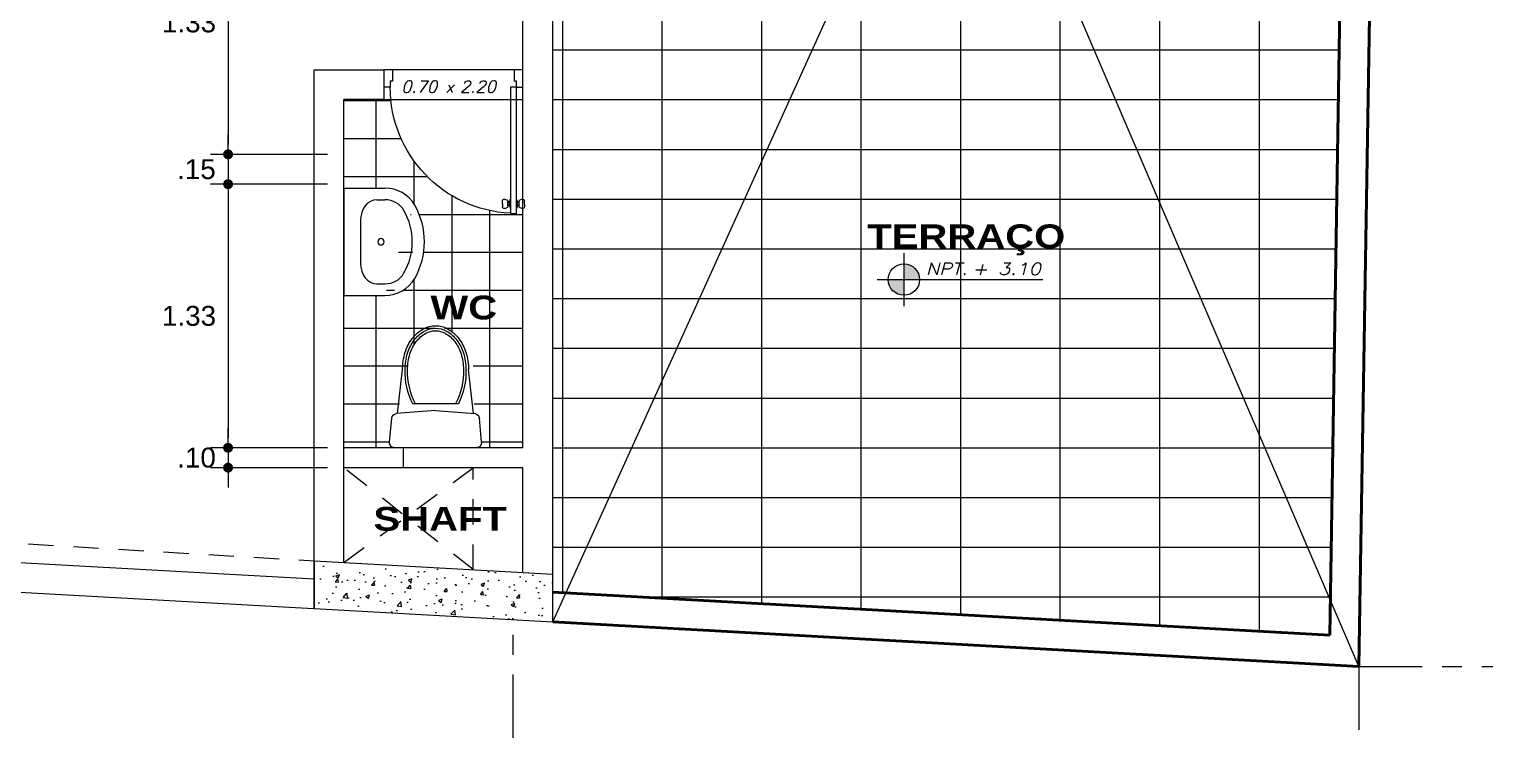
# Model space of a CAD drawing. Header units: millimetres. Extents: x 2178 to 2304, y 1220 to 1359.
# Drawn here: x 2220.64 to 2227.95, y 1283.62 to 1287.18 of the extents above; entities that cross this region are included whole.
import ezdxf
from ezdxf.enums import TextEntityAlignment as Align

# ---------------------------------------------------------------- set-up
doc = ezdxf.new("R2010")
doc.units = ezdxf.units.MM
doc.linetypes.add('CENTER', pattern=[50.800000000000004, 31.75, -6.35, 6.35, -6.35])
doc.linetypes.add('HIDDEN', pattern=[9.524999999999999, 6.35, -3.175])
doc.layers.get('0').update_dxf_attribs({"lineweight": 0})
for name, color, linetype, lineweight in [('carpinteria', 12, 'Continuous', 5), ('COTAS', 40, 'Continuous', 20), ('Ejes22', 50, 'CENTER', 9), ('Mobiliario', 52, 'Continuous', 5), ('PLUMA 1', 46, 'Continuous', 13), ('PLUMA 4', 5, 'Continuous', 40), ('PLUMA 7', 10, 'Continuous', 0), ('PLUMA4', 160, 'Continuous', 40), ('PROY', 13, 'HIDDEN', 13), ('TEXTO', 5, 'Continuous', 18), ('TEXTOS', 42, 'Continuous', 13)]:
    doc.layers.add(name, color=color, linetype=linetype, lineweight=lineweight)
doc.layers.add('pisos....', color=7, linetype='Continuous', lineweight=5, true_color=0x7c7f7e)
doc.styles.add('ARIAL', font='arial.ttf')
doc.styles.add('ARIAL-N', font='arialbd.ttf')
doc.styles.add('SIMPLEX', font='simplex.shx', dxfattribs={"width": 1.2, "oblique": 15})
doc.dimstyles.new('RPM 50', dxfattribs={"dimtxt": 0.1, "dimasz": 0.05, "dimexe": 0.08849999999999973, "dimexo": 0.1535, "dimgap": 0.07099999999999997, "dimtad": 2, "dimtih": 1, "dimtoh": 1, "dimzin": 4, "dimdsep": 46, "dimtxsty": 'ARIAL', "dimblk": 'DOT', "dimcen": 0.4, "dimdle": 0.25, "dimclrd": 8, "dimclre": 8, "dimclrt": 9, "dimadec": 0, "dimazin": 0, "dimtfac": 1, "dimtix": 1, "dimtmove": 0, "dimatfit": 3, "dimldrblk": 'DOT', "dimfxl": 0.5, "dimfxlon": 1, "dimlwd": 0, "dimlwe": 0, "dimarcsym": 0})

# ---------------------------------------------------------------- blocks, each defined once
blk = doc.blocks.new('puerta de 0.80')
for p, q in [((0, 0.7578726278069325), (0, 0.8078726278070008)), ((0, 0.05787262780700075), (0, 0.8078726278070008)), ((0, 0.7578726278069325), (0.06500000000005457, 0.7578726278069325)), ((0.06500000000005457, 0.7578726278069325), (0.06500000000005457, 0.770372627806978)), ((0.06500000000005457, 0.770372627806978), (0.1000000000000227, 0.770372627806978)), ((0.1000000000000227, 0.770372627806978), (0.1000000000000227, 0.8078726278070008)), ((0.743372223558481, 0.1131570363396577), (0.7462233707656196, 0.1025164101029077)), ((0.7699992280930701, 0.1257452267906274), (0.753031481821381, 0.1257452267906274)), ((0.7820575276252839, 0.09510460055400927), (0.7558826290285197, 0.09510460055400927)), ((0.7558826290285197, 0.09510460055400927), (0.7579409285608563, 0.09510460055400927)), ((0.7820575276252839, 0.08545825626470105), (0.7558826290285197, 0.08545825626470105)), ((0.762940928560738, 0.09010460055401381), (0.762940928560738, 0.08545825626470105)), ((0.7699992280930701, 0.1257452267906274), (0.7869669743646455, 0.1257452267906274)), ((0.7770575276252885, 0.09010460055401381), (0.7770575276252885, 0.08545825626470105)), ((0.7841158271576205, 0.09510460055400927), (0.7820575276252839, 0.09510460055400927)), ((0.7966262326275455, 0.1131570363396577), (0.7937750854204069, 0.1025164101029077)), ((0, 0.007872627806932542), (0, 0.05787262780700075)), ((0, 0.05787262780700075), (0.06500000000005457, 0.05787262780700075)), ((0.06500000000005457, 0.04537262780695528), (0.06500000000005457, 0.05787262780700075)), ((0.1000000000000227, 0.04537262780695528), (0.06500000000005457, 0.04537262780695528)), ((0.1000000000000227, 0.08037262780703713), (0.8250000000000455, 0.08037262780703713)), ((0.1000000000000227, 0.04537262780695528), (0.1000000000000227, 0.08037262780703713)), ((0.8250000000000455, 0.04537262780695528), (0.1000000000000227, 0.04537262780695528)), ((0.1000000000000227, 0.04537262780695528), (0.1000000000000227, 0.007872627806932542)), ((0.743372223558481, 0.01258821927433473), (0.7462233707656196, 0.02322884551108473)), ((0.7699992280930701, 2.882325134123676e-08), (0.753031481821381, 2.882325134123676e-08)), ((0.7820575276252839, 0.04028699934929136), (0.7558826290285197, 0.04028699934929136)), ((0.7820575276252839, 0.03064065505998315), (0.7558826290285197, 0.03064065505998315)), ((0.7558826290285197, 0.03064065505998315), (0.7579409285608563, 0.03064065505998315)), ((0.762940928560738, 0.0356406550599786), (0.762940928560738, 0.04028699934929136)), ((0.7699992280930701, 2.882325134123676e-08), (0.7869669743646455, 2.882325134123676e-08)), ((0.8250000000000455, 0.04537262780695528), (0.7720000000000482, 0.04537262780695528)), ((0.7770575276252885, 0.0356406550599786), (0.7770575276252885, 0.04028699934929136)), ((0.7841158271576205, 0.03064065505998315), (0.7820575276252839, 0.03064065505998315)), ((0.7966262326275455, 0.01258821927433473), (0.7937750854204069, 0.02322884551108473)), ((0.8250000000000455, 0.08037262780703713), (0.8250000000000455, 0.04537262780695528))]:
    blk.add_line(p, q)
at = {"linetype": 'Continuous', "lineweight": 0}
for p, q in [((0.7558826290285197, 0.08545825626470105), (0.7419099796773025, 0.08037262780692345)), ((0.7820575276252839, 0.08545825626470105), (0.796030176976501, 0.08037262780692345)), ((0.7558826290285197, 0.04028699934929136), (0.7419099796773025, 0.04537262780695528)), ((0.7820575276252839, 0.04028699934929136), (0.796030176976501, 0.04537262780695528))]:
    blk.add_line(p, q, dxfattribs=at)
for centre, radius, start, end in [((0.1000000000000227, 0.04537262780695528), 0.725, 2.767078666097358, 90), ((0.753031481821381, 0.1157452267906365), 0.01, 90, 195.0000000000087), ((0.7558826290285197, 0.1051046005540002), 0.01, 195.0000000001698, 270), ((0.7579409285607426, 0.09010460055401381), 0.005, 0, 90), ((0.7820575276252839, 0.09010460055401381), 0.005, 90, 180), ((0.7841158271575068, 0.1051046005540002), 0.01, 270, 344.9999999998302), ((0.7869669743646455, 0.1157452267906365), 0.01, 344.9999999999912, 90), ((0.753031481821381, 0.01000002882324225), 0.01, 164.9999999999913, 270), ((0.7558826290285197, 0.02064065505999224), 0.01, 90, 164.9999999998302), ((0.7579409285607426, 0.0356406550599786), 0.005, 270, 0), ((0.7820575276252839, 0.0356406550599786), 0.005, 180, 270), ((0.7841158271575068, 0.02064065505999224), 0.01, 15.00000000016984, 90), ((0.7869669743646455, 0.01000002882324225), 0.01, 270, 15.00000000000872)]:
    blk.add_arc(centre, radius, start, end)
blk = doc.blocks.new('A$C17BD6781')
at = {"layer": 'Mobiliario', "linetype": 'Continuous'}
for p, q in [((0.0470258381902795, 0.2024778968581415), (0.07702583819028064, 0.4624778968581325)), ((0.4970258381902681, 0.2024778968581415), (0.467025838190267, 0.4624778968581325)), ((0.1371245447934086, 0.2600000207519599), (0.406927131587139, 0.2600000207519599)), ((2.658856601556181e-08, 0.03271609313324575), (0.01291432294007677, 0.1747733529997788)), ((0.2720258381902738, 0.2200000207519395), (0.04046188830088226, 0.2019667219995256)), ((0.2720258381902738, 0.2200000207519395), (0.5035897880796654, 0.2019667219995256)), ((0.5440516497919816, 0.03271609313324575), (0.5311373534404709, 0.1747733529997788)), ((0.0298768227825974, 2.075196903206233e-08), (0.5141748535979502, 2.075196903206233e-08))]:
    blk.add_line(p, q, dxfattribs=at)
for points in [[(0.467025838190267, 0.4624778968581325, 0.07568148098942781), (0.4514763274974598, 0.564619449634364, 0.08594715031423093), (0.409911660521658, 0.6457161817953931, 0.1060218382171382), (0.3436150782673906, 0.7032144903049868, 0.1264657149685374), (0.2720258381902738, 0.7216159645624032, 0.1264657149685252), (0.2004365981131571, 0.7032144903049868, 0.1060218382171112), (0.1341400158588897, 0.6457161817953931, 0.08594715031425326), (0.09257534888308783, 0.564619449634364, 0.07568148098944026), (0.07702583819028064, 0.4624778968581325, 0.07568148098943636)], [(0.4520258381902806, 0.4624778968581325, 0.0756814809893859), (0.4371558434836231, 0.5601558482174767, 0.08594715031428633), (0.3979260275471859, 0.6366970575473658, 0.1060218382171535), (0.3363817185640983, 0.6900737708649274, 0.1264657149685132), (0.2720258381902738, 0.7066159645624168, 0.1264657149686313), (0.2076699578163925, 0.6900737708648705, 0.1060218382170392), (0.1461256488333618, 0.6366970575473658, 0.08594715031415015), (0.1068958328969813, 0.5601558482175903, 0.07568148098951734), (0.092025838190267, 0.4624778968581325, 0.07568148098951734)], [(0.4370258381902659, 0.4624778968581325, 0.07568148098938046), (0.422835359469758, 0.5556922468005894, 0.08594715031429338), (0.3859403945727138, 0.6276779332993385, 0.1060218382171472), (0.3291483588608344, 0.6769330514248111, 0.1264657149685263), (0.2720258381902738, 0.6916159645624305, 0.1264657149686292), (0.2149033175196564, 0.6769330514248111, 0.1060218382170225), (0.1581112818078338, 0.6276779332993385, 0.08594715031417827), (0.1212163169108464, 0.5556922468007031, 0.07568148098950629), (0.1070258381902818, 0.4624778968581325, 0.07568148098950629)]]:
    blk.add_lwpolyline(points, format="xyb", dxfattribs=at)
for centre, radius, start, end in [((0.5137349313203856, 0.4501454030077241), 0.4218893808016409, 178.3249151335759, 206.7885795011672), ((0.5137349313203856, 0.4501454030077241), 0.4068893808016409, 178.3249151335759, 207.8601275501853), ((0.03031674506016202, 0.4501454030077241), 0.4068893808016409, 332.1398724498131, 1.675084866424104), ((0.03031674506016202, 0.4501454030077241), 0.4218893808016409, 333.2114204988328, 1.675084866424104), ((0.04279111913410816, 0.1720572806184748), 0.03, 94.45298473469602, 174.8055710922652), ((0.5012605572464395, 0.1720572806184748), 0.03, 5.194428907734862, 85.54701526530398), ((0.0298768227825974, 0.03000002075194175), 0.03, 174.8055710922652, 270), ((0.5141748535979502, 0.03000002075194175), 0.03, 270, 5.194428907734862)]:
    blk.add_arc(centre, radius, start, end, dxfattribs=at)
blk = doc.blocks.new('LAVATORIO')
at = {"layer": 'PLUMA 1', "linetype": 'Continuous', "lineweight": 20}
for p, q in [((-0.2999934783219942, 0.2071363636785648), (-0.2999934783219942, -0.02195454545901754)), ((-0.2999934783219942, 0.2071363636785648), (0.2999934783219942, 0.2071363636785648)), ((0.2999934783219942, 0.2071363636785648), (0.2999934783219942, -0.02195454545901754)), ((-0.1188260869807323, 0.1148181818415779), (0.1188260869807323, 0.1148181818415779)), ((-0.234782608743501, 0.02386363636850319), (-0.234782608743501, -0.02195454545901754)), ((0.234782608743501, 0.02386363636850319), (0.234782608743501, -0.02195454545901754))]:
    blk.add_line(p, q, dxfattribs=at)
blk.add_circle((0, 0), 0.01750000000356522, dxfattribs=at)
at = {"layer": 'PLUMA 1', "linetype": 'Continuous', "lineweight": 20, "extrusion": (0, 0, -1)}
for centre, major_axis, ratio, start_param, end_param in [((-0.1188260869807323, 0.02386363636850319), (0.1159565217627687, 2.11200665065676e-14), 0.7846746081733931, 3.141592653590338, 4.712388980384833), ((0.1188260869807323, 0.02386363636850319), (-0.1159565217627687, 9.952126509930016e-14), 0.7846746081733929, 1.570796326794223, 3.1415926535887), ((-0.1188521754517069, -0.02195454545901754), (2.795176774598603e-13, 0.1893818215381344), 0.9565217391304283, 3.638567482427635, 4.712388980383277), ((-0.1188521754517069, -0.02195454545901754), (-1.25662522260505e-12, 0.1212000033427651), 0.9565217391302343, 3.638567482442401, 4.712388980394607), ((0.1188521754517069, -0.02195454545901754), (1.256475748923904e-12, 0.1212000033427651), 0.9565217391302343, 1.57079632678498, 2.644617824737187), ((0.1188521754517069, -0.02195454545901754), (-2.791350386132135e-13, 0.1893818215381344), 0.9565217391304283, 1.570796326796306, 2.64461782475195), ((0, 0.2071363636785648), (-2.207522384136759e-16, 0.3818181859691521), 0.9565217391303741, 2.64461781258921, 3.638567494590378), ((0, 0.2071363636785648), (1.873049312265182e-16, 0.4500000041648561), 0.9565217391303545, 2.644617814432515, 3.638567492747071)]:
    blk.add_ellipse(centre, major_axis=major_axis, ratio=ratio, start_param=start_param, end_param=end_param, dxfattribs=at)
blk = doc.blocks.new('_DOT')
at = {"color": 0, "linetype": 'ByBlock'}
blk.add_line((-0.5, 0), (-1, 0), dxfattribs=at)
at = {"color": 0, "linetype": 'ByBlock', "const_width": 0.5}
blk.add_lwpolyline([(-0.25, 0, 1), (0.25, 0, 1)], format="xyb", close=True, dxfattribs=at)
blk = doc.blocks.new('*D1225')
at = {"color": 8, "lineweight": 0, "transparency": 16777216}
for p, q in [((2218.594248934216, 1283.399555906276), (2218.594248934216, 1282.811055906276)), ((2222.069248934215, 1283.399555906276), (2222.069248934215, 1282.811055906276)), ((2218.644248934216, 1282.899555906276), (2222.019248934215, 1282.899555906276))]:
    blk.add_line(p, q, dxfattribs=at)
at = {"layer": 'Defpoints', "color": 0, "transparency": 16777216}
for p in [(2218.594248934216, 1284.606188959187), (2222.069248934215, 1284.586779001045), (2222.069248934215, 1282.899555906276)]:
    blk.add_point(p, dxfattribs=at)
at = {"color": 8, "lineweight": 0, "transparency": 16777216, "xscale": 0.05, "yscale": 0.05, "zscale": 0.05, "rotation": 180}
blk.add_blockref('_DOT', (2218.594248934216, 1282.899555906276), dxfattribs=at)
at = {"color": 8, "lineweight": 0, "transparency": 16777216, "xscale": 0.05, "yscale": 0.05, "zscale": 0.05}
blk.add_blockref('_DOT', (2222.069248934215, 1282.899555906276), dxfattribs=at)
at = {"color": 9, "transparency": 16777216, "insert": (2220.331748934216, 1282.777464501092), "char_height": 0.1, "attachment_point": 5, "style": 'ARIAL'}
blk.add_mtext('3.48', dxfattribs=at)
blk = doc.blocks.new('*D1226')
at = {"color": 8, "lineweight": 0, "transparency": 16777216}
for p, q in [((2222.069248934215, 1283.399555906276), (2222.069248934215, 1282.811055906276)), ((2222.219248934216, 1283.399555906276), (2222.219248934216, 1282.811055906276)), ((2222.019248934215, 1282.899555906276), (2221.969248934216, 1282.899555906276)), ((2222.069248934215, 1282.899555906276), (2222.219248934216, 1282.899555906276)), ((2222.269248934216, 1282.899555906276), (2222.319248934216, 1282.899555906276))]:
    blk.add_line(p, q, dxfattribs=at)
at = {"layer": 'Defpoints', "color": 0, "transparency": 16777216}
for p in [(2222.069248934215, 1284.586779001045), (2222.219248934216, 1284.59720923495), (2222.219248934216, 1282.899555906276)]:
    blk.add_point(p, dxfattribs=at)
at = {"color": 8, "lineweight": 0, "transparency": 16777216, "xscale": 0.05, "yscale": 0.05, "zscale": 0.05}
blk.add_blockref('_DOT', (2222.069248934215, 1282.899555906276), dxfattribs=at)
at = {"color": 8, "lineweight": 0, "transparency": 16777216, "xscale": 0.05, "yscale": 0.05, "zscale": 0.05, "rotation": 180}
blk.add_blockref('_DOT', (2222.219248934216, 1282.899555906276), dxfattribs=at)
at = {"color": 9, "transparency": 16777216, "insert": (2222.144248934216, 1282.777498607504), "char_height": 0.1, "attachment_point": 5, "style": 'ARIAL'}
blk.add_mtext('.15', dxfattribs=at)
blk = doc.blocks.new('*D1227')
at = {"color": 8, "lineweight": 0, "transparency": 16777216}
for p, q in [((2222.219248934216, 1283.400523837634), (2222.219248934216, 1282.812023837634)), ((2222.869248934216, 1283.400523837634), (2222.869248934216, 1282.812023837634)), ((2222.269248934216, 1282.900523837634), (2222.819248934215, 1282.900523837634))]:
    blk.add_line(p, q, dxfattribs=at)
at = {"layer": 'Defpoints', "color": 0, "transparency": 16777216}
for p in [(2222.869248934216, 1284.971513211598), (2222.219248934216, 1284.59720923495), (2222.869248934216, 1282.900523837634)]:
    blk.add_point(p, dxfattribs=at)
at = {"color": 8, "lineweight": 0, "transparency": 16777216, "xscale": 0.05, "yscale": 0.05, "zscale": 0.05, "rotation": 180}
blk.add_blockref('_DOT', (2222.219248934216, 1282.900523837634), dxfattribs=at)
at = {"color": 8, "lineweight": 0, "transparency": 16777216, "xscale": 0.05, "yscale": 0.05, "zscale": 0.05}
blk.add_blockref('_DOT', (2222.869248934216, 1282.900523837634), dxfattribs=at)
at = {"color": 9, "transparency": 16777216, "insert": (2222.544248934216, 1282.778466538862), "char_height": 0.1, "attachment_point": 5, "style": 'ARIAL'}
blk.add_mtext('.65', dxfattribs=at)
blk = doc.blocks.new('*D1228')
at = {"color": 8, "lineweight": 0, "transparency": 16777216}
for p, q in [((2222.869248934216, 1283.411513211598), (2222.869248934216, 1282.823013211598)), ((2223.269248934216, 1283.411513211598), (2223.269248934216, 1282.823013211598)), ((2222.919248934216, 1282.911513211598), (2223.219248934216, 1282.911513211598))]:
    blk.add_line(p, q, dxfattribs=at)
at = {"layer": 'Defpoints', "color": 0, "transparency": 16777216}
for p in [(2222.869248934216, 1284.971513211598), (2223.269248934216, 1284.971513211598), (2223.269248934216, 1282.911513211598)]:
    blk.add_point(p, dxfattribs=at)
at = {"color": 8, "lineweight": 0, "transparency": 16777216, "xscale": 0.05, "yscale": 0.05, "zscale": 0.05, "rotation": 180}
blk.add_blockref('_DOT', (2222.869248934216, 1282.911513211598), dxfattribs=at)
at = {"color": 8, "lineweight": 0, "transparency": 16777216, "xscale": 0.05, "yscale": 0.05, "zscale": 0.05}
blk.add_blockref('_DOT', (2223.269248934216, 1282.911513211598), dxfattribs=at)
at = {"color": 9, "transparency": 16777216, "insert": (2223.069248934216, 1282.789455912826), "char_height": 0.1, "attachment_point": 5, "style": 'ARIAL'}
blk.add_mtext('.40', dxfattribs=at)
blk = doc.blocks.new('*D1127')
at = {"color": 8, "lineweight": 0, "transparency": 16777216}
for p, q in [((2227.173517887102, 1283.411402694974), (2227.173517887102, 1282.822902694974)), ((2223.270732228179, 1283.357966536099), (2223.270732228179, 1282.822902694974)), ((2223.320732228179, 1282.911402694974), (2227.123517887102, 1282.911402694974))]:
    blk.add_line(p, q, dxfattribs=at)
at = {"layer": 'Defpoints', "color": 0, "transparency": 16777216}
for p in [(2227.173517887102, 1284.22959863597), (2223.270732228179, 1283.511466536099), (2227.173517887102, 1282.911402694974)]:
    blk.add_point(p, dxfattribs=at)
at = {"color": 8, "lineweight": 0, "transparency": 16777216, "xscale": 0.05, "yscale": 0.05, "zscale": 0.05, "rotation": 180}
blk.add_blockref('_DOT', (2223.270732228179, 1282.911402694974), dxfattribs=at)
at = {"color": 8, "lineweight": 0, "transparency": 16777216, "xscale": 0.05, "yscale": 0.05, "zscale": 0.05}
blk.add_blockref('_DOT', (2227.173517887102, 1282.911402694974), dxfattribs=at)
at = {"color": 9, "transparency": 16777216, "insert": (2225.22212505764, 1282.78931128979), "char_height": 0.1, "attachment_point": 5, "style": 'ARIAL'}
blk.add_mtext('3.90', dxfattribs=at)
blk = doc.blocks.new('*D1128')
at = {"color": 8, "lineweight": 0, "transparency": 16777216}
for p, q in [((2227.173517887102, 1283.411402694974), (2227.173517887102, 1282.822902694974)), ((2227.324813646498, 1283.411402694974), (2227.324813646498, 1282.822902694974)), ((2227.123517887102, 1282.911402694974), (2227.073517887102, 1282.911402694974)), ((2227.173517887102, 1282.911402694974), (2227.324813646498, 1282.911402694974)), ((2227.374813646498, 1282.911402694974), (2227.424813646498, 1282.911402694974))]:
    blk.add_line(p, q, dxfattribs=at)
at = {"layer": 'Defpoints', "color": 0, "transparency": 16777216}
for p in [(2227.324813646498, 1284.313032559104), (2227.173517887102, 1284.221283676975), (2227.324813646498, 1282.911402694974)]:
    blk.add_point(p, dxfattribs=at)
at = {"color": 8, "lineweight": 0, "transparency": 16777216, "xscale": 0.05, "yscale": 0.05, "zscale": 0.05}
blk.add_blockref('_DOT', (2227.173517887102, 1282.911402694974), dxfattribs=at)
at = {"color": 8, "lineweight": 0, "transparency": 16777216, "xscale": 0.05, "yscale": 0.05, "zscale": 0.05, "rotation": 180}
blk.add_blockref('_DOT', (2227.324813646498, 1282.911402694974), dxfattribs=at)
at = {"color": 9, "transparency": 16777216, "insert": (2227.2491657668, 1282.789345396202), "char_height": 0.1, "attachment_point": 5, "style": 'ARIAL'}
blk.add_mtext('.15', dxfattribs=at)
blk = doc.blocks.new('*D1135')
at = {"color": 8, "lineweight": 0, "transparency": 16777216}
for p, q in [((2228.424248934222, 1284.221394193599), (2229.012748934222, 1284.221394193599)), ((2228.924248934222, 1284.021235433821), (2228.924248934222, 1284.171394193599)), ((2228.924248934222, 1283.971235433821), (2229.012748934222, 1283.971235433821))]:
    blk.add_line(p, q, dxfattribs=at)
at = {"layer": 'Defpoints', "color": 0, "transparency": 16777216}
for p in [(2227.323330352537, 1284.221394193599), (2228.924248934222, 1284.221394193599), (2228.924248934218, 1283.971235433821)]:
    blk.add_point(p, dxfattribs=at)
at = {"color": 8, "lineweight": 0, "transparency": 16777216, "xscale": 0.05, "yscale": 0.05, "zscale": 0.05}
for p, rotation in [((2228.924248934222, 1284.221394193599), 90), ((2228.924248934222, 1283.971235433821), 270)]:
    blk.add_blockref('_DOT', p, dxfattribs=dict(at, rotation=rotation))
at = {"color": 9, "transparency": 16777216, "insert": (2229.083209370785, 1284.096314813709), "char_height": 0.1, "attachment_point": 5, "style": 'ARIAL'}
blk.add_mtext('.25', dxfattribs=at)
blk = doc.blocks.new('*D1136')
at = {"color": 8, "lineweight": 0, "transparency": 16777216}
for p, q in [((2228.424248934222, 1287.771513211599), (2229.012748934222, 1287.771513211599)), ((2228.924248934222, 1284.271394193599), (2228.924248934222, 1287.721513211599)), ((2228.424248934222, 1284.221394193599), (2229.012748934222, 1284.221394193599))]:
    blk.add_line(p, q, dxfattribs=at)
at = {"layer": 'Defpoints', "color": 0, "transparency": 16777216}
for p in [(2227.13533048154, 1287.771513211599), (2228.924248934222, 1287.771513211599), (2227.323330352537, 1284.221394193599)]:
    blk.add_point(p, dxfattribs=at)
at = {"color": 8, "lineweight": 0, "transparency": 16777216, "xscale": 0.05, "yscale": 0.05, "zscale": 0.05}
for p, rotation in [((2228.924248934222, 1287.771513211599), 90), ((2228.924248934222, 1284.221394193599), 270)]:
    blk.add_blockref('_DOT', p, dxfattribs=dict(at, rotation=rotation))
at = {"color": 9, "transparency": 16777216, "insert": (2229.125467215259, 1285.996453702598), "char_height": 0.1, "attachment_point": 5, "style": 'ARIAL'}
blk.add_mtext('3.55', dxfattribs=at)
blk = doc.blocks.new('*D1143')
at = {"color": 8, "lineweight": 0, "transparency": 16777216}
for p, q in [((2222.065748934217, 1287.871513211599), (2221.548956397242, 1287.871513211599)), ((2221.637456397242, 1287.821513211599), (2221.637456397242, 1286.596513211599)), ((2222.137456397242, 1286.546513211599), (2221.548956397242, 1286.546513211599))]:
    blk.add_line(p, q, dxfattribs=at)
at = {"layer": 'Defpoints', "color": 0, "transparency": 16777216}
for p in [(2222.219248934217, 1287.871513211599), (2221.637456397242, 1286.546513211599), (2222.519248934217, 1286.546513211599)]:
    blk.add_point(p, dxfattribs=at)
at = {"color": 8, "lineweight": 0, "transparency": 16777216, "xscale": 0.05, "yscale": 0.05, "zscale": 0.05}
for p, rotation in [((2221.637456397242, 1287.871513211599), 90), ((2221.637456397242, 1286.546513211599), 270)]:
    blk.add_blockref('_DOT', p, dxfattribs=dict(at, rotation=rotation))
at = {"color": 9, "transparency": 16777216, "insert": (2221.441285865182, 1287.209013211598), "char_height": 0.1, "attachment_point": 5, "style": 'ARIAL'}
blk.add_mtext('1.33', dxfattribs=at)
blk = doc.blocks.new('*D1144')
at = {"color": 8, "lineweight": 0, "transparency": 16777216}
for p, q in [((2221.637456397242, 1286.596513211599), (2221.637456397242, 1286.646513211599)), ((2222.137456397242, 1286.546513211599), (2221.548956397242, 1286.546513211599)), ((2221.637456397242, 1286.546513211599), (2221.637456397242, 1286.396513211598)), ((2222.137456397242, 1286.396513211598), (2221.548956397242, 1286.396513211598)), ((2221.637456397242, 1286.346513211598), (2221.637456397242, 1286.296513211598))]:
    blk.add_line(p, q, dxfattribs=at)
at = {"layer": 'Defpoints', "color": 0, "transparency": 16777216}
for p in [(2222.519248934217, 1286.546513211599), (2221.637456397242, 1286.396513211598), (2222.519248934217, 1286.396513211598)]:
    blk.add_point(p, dxfattribs=at)
at = {"color": 8, "lineweight": 0, "transparency": 16777216, "xscale": 0.05, "yscale": 0.05, "zscale": 0.05}
for p, rotation in [((2221.637456397242, 1286.546513211599), 270), ((2221.637456397242, 1286.396513211598), 90)]:
    blk.add_blockref('_DOT', p, dxfattribs=dict(at, rotation=rotation))
at = {"color": 9, "transparency": 16777216, "insert": (2221.47849596068, 1286.471513211598), "char_height": 0.1, "attachment_point": 5, "style": 'ARIAL'}
blk.add_mtext('.15', dxfattribs=at)
blk = doc.blocks.new('*D1291')
at = {"color": 8, "lineweight": 0, "transparency": 16777216}
for p, q in [((2222.137456397241, 1286.396513211598), (2221.548956397241, 1286.396513211598)), ((2221.637456397241, 1286.346513211598), (2221.637456397241, 1285.121513211598)), ((2222.137456397241, 1285.071513211598), (2221.548956397241, 1285.071513211598))]:
    blk.add_line(p, q, dxfattribs=at)
at = {"layer": 'Defpoints', "color": 0, "transparency": 16777216}
for p in [(2222.519248934217, 1286.396513211598), (2221.637456397241, 1285.071513211598), (2222.519248934217, 1285.071513211598)]:
    blk.add_point(p, dxfattribs=at)
at = {"color": 8, "lineweight": 0, "transparency": 16777216, "xscale": 0.05, "yscale": 0.05, "zscale": 0.05}
for p, rotation in [((2221.637456397241, 1286.396513211598), 90), ((2221.637456397241, 1285.071513211598), 270)]:
    blk.add_blockref('_DOT', p, dxfattribs=dict(at, rotation=rotation))
at = {"color": 9, "transparency": 16777216, "insert": (2221.441285865181, 1285.734013211598), "char_height": 0.1, "attachment_point": 5, "style": 'ARIAL'}
blk.add_mtext('1.33', dxfattribs=at)
blk = doc.blocks.new('*D1292')
at = {"color": 8, "lineweight": 0, "transparency": 16777216}
for p, q in [((2221.637456397241, 1285.121513211598), (2221.637456397241, 1285.171513211598)), ((2222.137456397241, 1285.071513211598), (2221.548956397241, 1285.071513211598)), ((2221.637456397241, 1285.071513211598), (2221.637456397241, 1284.971513211598)), ((2222.137456397241, 1284.971513211598), (2221.548956397241, 1284.971513211598)), ((2221.637456397241, 1284.921513211598), (2221.637456397241, 1284.871513211599))]:
    blk.add_line(p, q, dxfattribs=at)
at = {"layer": 'Defpoints', "color": 0, "transparency": 16777216}
for p in [(2222.519248934217, 1285.071513211598), (2221.637456397241, 1284.971513211598), (2222.519248934217, 1284.971513211598)]:
    blk.add_point(p, dxfattribs=at)
at = {"color": 8, "lineweight": 0, "transparency": 16777216, "xscale": 0.05, "yscale": 0.05, "zscale": 0.05}
for p, rotation in [((2221.637456397241, 1285.071513211598), 270), ((2221.637456397241, 1284.971513211598), 90)]:
    blk.add_blockref('_DOT', p, dxfattribs=dict(at, rotation=rotation))
at = {"color": 9, "transparency": 16777216, "insert": (2221.479041663271, 1285.021513211597), "char_height": 0.1, "attachment_point": 5, "style": 'ARIAL'}
blk.add_mtext('.10', dxfattribs=at)
blk = doc.blocks.new('N')
at = {"linetype": 'Continuous'}
h = blk.add_hatch(color=256, dxfattribs=at)
h.paths.add_polyline_path([(0, 0.1000000000000085), (0, 0), (0.1000000000000014, 0, 0.4142135623730981)])
h.paths.add_polyline_path([(-0.1000000000000014, 0, 0.4142135623730981), (0, -0.1000000000000085), (0, 0)])
for points in [[(0, 0.1700000000000017), (0, -0.1700000000000017)], [(-0.1700000000000017, 0), (0.8870854846603891, 0)]]:
    blk.add_lwpolyline(points)
blk.add_circle((0, 0), 0.1)
at = {"color": 64, "style": 'SIMPLEX', "oblique": 15, "width": 1.2}
blk.add_text('NPT.', height=0.075, dxfattribs=at).set_placement((0.1397908554024241, 0.03140925992012455))
at = {"color": 64, "style": 'SIMPLEX', "oblique": 15, "width": 1.062312430358449}
blk.add_attdef('NIV', text='', height=0.075, dxfattribs=at).set_placement((0.434891932751043, 0.03140925992012455), (0.8749927967566862, 0.03140925992012455), align=Align.FIT)
blk = doc.blocks.new('P')
at = {"style": 'SIMPLEX', "oblique": 15}
blk.add_text('x', height=0.06, dxfattribs=at).set_placement((-0.01697368369676155, 0.0255492955629677))
blk.add_attdef('L', text='', height=0.06, dxfattribs=at).set_placement((-0.057659880294743, 0.02554929556297481), align=Align.RIGHT)
blk.add_attdef('H', (0.05806964743619147, 0.02554929556297481), '', height=0.06, dxfattribs=at)

msp = doc.modelspace()

# ---------------------------------------------------------------- hatches: boundary and pattern name
h = msp.add_hatch()
h.set_pattern_fill('AR-CONC', color=256, scale=0.001)
h.set_pattern_definition([(49.99999999999999, (1020.136031399712, -473.2546719146419), (0.182184668996004, -0.01593908553890309), [0.01905, -0.20955]), (355, (1020.136031399712, -473.2546719146419), (-0.03524342142496934, 0.1910568452390352), [0.01524, -0.16764058417]), (100.4514447, (1020.151213406712, -473.256000168142), (0.1469412470903533, 0.1751177519121951), [0.01619000879999999, -0.1780902445999999]), (46.18420000000001, (1020.136031399712, -473.2038719146419), (0.2710790408921299, -0.04204232793272715), [0.028575, -0.314325]), (96.63555760999992, (1020.158621299712, -473.207375414642), (0.237404134051503, 0.2474261245977215), [0.02428502314, -0.26713560816]), (351.1841511700001, (1020.136031399712, -473.2038719146419), (0.237404134064977, 0.2474261245855326), [0.02285996707, -0.25145973192]), (21, (1020.161431399712, -473.2165719146419), (0.1516143912691325, -0.1022651981870876), [0.01905, -0.20955]), (326.0000000000001, (1020.161431399712, -473.2165719146419), (0.06180202834764707, 0.1841879661223193), [0.01524, -0.16764]), (71.45144499999999, (1020.174065932312, -473.2250940145418), (0.2134164192787162, 0.08192276888590524), [0.0161900088, -0.1780899376]), (37.50000000000001, (1020.136031399712, -473.2546719146419), (0.003088603250591816, 0.0845550388731531), [0, -0.165608, 0, -0.17018, 0, -0.168275]), (7.499999999999999, (1020.136031399712, -473.2546719146419), (0.06681966251030574, 0.1001805748181195), [0, -0.09702799999999999, 0, -0.161798, 0, -0.06413500000000001]), (327.5, (1020.079389399712, -473.2546719146419), (0.1355905951668714, -0.005728743992673458), [0, -0.0635, 0, -0.19812, 0, -0.26289]), (317.5, (1020.053989399712, -473.2546719146419), (0.148129181386018, 0.02542649103333302), [0, -0.08255, 0, -0.131572, 0, -0.18669])])
h.paths.add_polyline_path([(2223.269248934216, 1284.19623543382), (2223.269248934216, 1284.436605518851), (2222.069248934215, 1284.503272185518), (2222.069248934215, 1284.262902100487)])
at = {"layer": 'pisos....'}
h = msp.add_hatch(dxfattribs=at)
h.set_pattern_fill('NET', color=256, scale=0.06)
h.set_pattern_definition([(0, (1020.136031399712, -446.543280046797), (0, 0.1905), []), (90, (1020.136031399712, -446.543280046797), (-0.1905, 1.166437552015814e-17), [])])
edge = h.paths.add_edge_path()
edge.add_line((2222.913467152489, 1285.071513211598), (2223.119248934216, 1285.071513211598))
edge.add_line((2223.119248934216, 1285.071513211598), (2223.119248934216, 1286.232190376553))
edge.add_line((2223.119248934216, 1286.232190376553), (2223.112700471774, 1286.250182129245))
edge.add_arc((2223.086436434216, 1286.884013211598), 0.6343750000001274, 185.654076661179, 272.37280588500636, ccw=False)
edge.add_line((2222.455147759658, 1286.821513211598), (2222.419248934216, 1286.821513211598))
edge.add_line((2222.419248934216, 1286.821513211598), (2222.219248934216, 1286.821513211598))
edge.add_line((2222.219248934216, 1286.821513211598), (2222.219248934216, 1286.376860811528))
edge.add_line((2222.219248934216, 1286.376860811528), (2222.552629056999, 1286.376860811528))
edge.add_ellipse((2222.219248934216, 1286.106866681039), major_axis=(-0.4050000037482276, 4.744386080289655e-16), ratio=0.9565217391312869, start_angle=151.5254391921269, end_angle=208.4745608078732, ccw=False)
edge.add_ellipse((2222.42543075244, 1285.999899723132), major_axis=(-0.170443639384357, 2.499081723458499e-13), ratio=0.956521739130593, start_angle=90.00000000008032, end_angle=151.5254397833824, ccw=False)
edge.add_line((2222.425453074744, 1285.836872550549), (2222.219248934216, 1285.836872550549))
edge.add_line((2222.219248934216, 1285.836872550549), (2222.219248934216, 1285.071513211598))
edge.add_line((2222.219248934216, 1285.071513211598), (2222.44596715249, 1285.071513211598))
edge.add_line((2222.445967152489, 1285.071513211598), (2222.461421697943, 1285.241513211598))
edge.add_line((2222.461421697944, 1285.241513211598), (2222.48846715249, 1285.243619406288))
edge.add_line((2222.48846715249, 1285.243619406288), (2222.55327434156, 1285.530889003822))
edge.add_arc((2222.7046389275, 1285.51342385929), 0.1523688588606542, 118.8307546818719, 173.4180553448383, ccw=False)
edge.add_arc((2222.702066379504, 1285.575416604108), 0.1006879470156361, 24.262203511360383, 134.7640817036144, ccw=False)
edge.add_arc((2222.525868862002, 1285.378508306348), 0.3586059736811739, -24.336665587933282, 41.6415448631999, ccw=False)
edge.add_arc((2222.874566663687, 1285.217761882484), 0.0255000000000944, 5.1944289075498205, 149.4385279883227, ccw=False)
edge.add_line((2222.899961940452, 1285.220070544008), (2222.913467152489, 1285.071513211598))

# ---------------------------------------------------------------- linework, layer by layer
for points in [[(2227.319248934216, 1283.97123543382), (2223.244248934217, 1293.471513211598)], [(2223.269248934216, 1284.19623543382), (2227.474248934217, 1293.471513211598)], [(2222.419248934216, 1286.821513211598), (2223.119248934216, 1286.821513211598)], [(2222.519248934216, 1285.071513211598), (2222.219248934216, 1285.071513211598)], [(2222.519248934216, 1284.971513211598), (2222.219248934216, 1284.971513211598)]]:
    msp.add_lwpolyline(points)
at = {"layer": 'Ejes22', "linetype": 'CENTER', "lineweight": 9, "ltscale": 0.01}
for points in [[(2223.069248934216, 1281.761513211598), (2223.069248934216, 1284.207346544931)], [(2227.319248934216, 1283.97123543382), (2227.319248934216, 1281.761513211598)], [(2227.319248934216, 1283.97123543382), (2230.074248934216, 1283.97123543382)]]:
    msp.add_lwpolyline(points, dxfattribs=at)
at = {"layer": 'pisos....'}
for points in [[(2223.3186566745, 1284.343721862505), (2223.318656674466, 1293.321513211605)], [(2223.8186566745, 1284.315944084727), (2223.818656674466, 1293.321513211607)], [(2224.3186566745, 1284.288166306949), (2224.318656674466, 1293.321513211609)], [(2224.8186566745, 1284.260388529171), (2224.818656674466, 1293.32151321161)], [(2226.8186566745, 1284.14927741806), (2226.818656674466, 1293.321513211618)], [(2225.3186566745, 1284.232610751394), (2225.318656674486, 1287.871513211598)], [(2225.8186566745, 1284.204832973616), (2225.818656674486, 1287.871513211598)], [(2226.3186566745, 1284.177055195838), (2226.318656674486, 1287.871513211598)], [(2223.269248934216, 1287.071513211598), (2227.219864945793, 1287.071513211598)], [(2223.269248934216, 1286.821513211598), (2227.215800321354, 1286.821513211598)], [(2223.269248934216, 1286.571513211598), (2227.211735696915, 1286.571513211598)], [(2223.269248934216, 1286.321513211598), (2227.207671072476, 1286.321513211598)], [(2223.269248934216, 1286.071513211598), (2227.203606448036, 1286.071513211598)], [(2223.269248934216, 1285.821513211598), (2227.199541823597, 1285.821513211598)], [(2223.269248934216, 1285.571513211598), (2227.195477199159, 1285.571513211598)], [(2223.269248934216, 1285.321513211598), (2227.191412574719, 1285.321513211598)], [(2223.269248934216, 1285.071513211598), (2227.18734795028, 1285.071513211598)], [(2223.269248934216, 1284.821513211598), (2227.183283325841, 1284.821513211598)], [(2223.269248934216, 1284.571513211598), (2227.179218701403, 1284.571513211598)], [(2223.718412390822, 1284.321513211598), (2227.175154076963, 1284.321513211598)]]:
    msp.add_lwpolyline(points, dxfattribs=at)
at = {"layer": 'PLUMA 4', "ltscale": 0.02}
for points in [[(2227.319248934216, 1283.97123543382), (2227.474248934217, 1293.471513211598)], [(2227.172034593139, 1284.129645311469), (2227.235310518661, 1288.021513211598)], [(2223.269248934216, 1284.346466736965), (2227.172034593139, 1284.129645311469)], [(2223.269248934216, 1284.19623543382), (2227.319248934216, 1283.97123543382)]]:
    msp.add_lwpolyline(points, dxfattribs=at)
at = {"layer": 'PLUMA 7'}
for points in [[(2223.119248934216, 1285.071513211598), (2223.119248934216, 1287.771513211598)], [(2223.269248934216, 1284.19623543382), (2223.269248934216, 1287.771513211598)], [(2222.069248934215, 1284.262902100487), (2222.069248934215, 1286.971513211598)], [(2222.069248934215, 1286.971513211598), (2222.419248934216, 1286.971513211598)], [(2222.419248934216, 1286.971513211598), (2222.419248934216, 1286.821513211598), (2222.219248934216, 1286.821513211598)], [(2222.219248934216, 1284.494938852185), (2222.219248934216, 1286.821513211598)], [(2223.119248934216, 1285.071513211598), (2222.519248934216, 1285.071513211598)], [(2222.519248934216, 1284.971513211598), (2222.519248934216, 1285.071513211598)], [(2223.119248934216, 1284.971513211598), (2222.519248934216, 1284.971513211598)], [(2223.119248934216, 1284.444938852185), (2223.119248934216, 1284.971513211598)], [(2215.794248934216, 1284.611513211598), (2222.067288003804, 1284.263011041066)], [(2218.594248934216, 1284.606188959187), (2222.069248934215, 1284.413133403631)], [(2222.069248934215, 1284.503272185518), (2223.269248934216, 1284.436605518851)], [(2222.069248934215, 1284.503272185518), (2222.069248934215, 1284.262902100487), (2223.269248934216, 1284.19623543382), (2223.269248934216, 1284.436605518851)]]:
    msp.add_lwpolyline(points, dxfattribs=at)
at = {"layer": 'PROY', "ltscale": 0.02, "flags": 128}
for points in [[(2222.219248934216, 1284.494938852185), (2222.869248934216, 1284.971513211598)], [(2222.869248934216, 1284.458827741073), (2222.219248934216, 1284.971513211598)], [(2222.869248934216, 1284.458827741073), (2222.869248934216, 1284.971513211598)], [(2223.269248934216, 1284.436605518851), (2223.269248934216, 1284.971513211598)], [(2218.594248934216, 1284.708457656043), (2222.069248934215, 1284.503272185518)]]:
    msp.add_lwpolyline(points, dxfattribs=at)

# ---------------------------------------------------------------- block references
at = {"layer": 'carpinteria', "xscale": -0.875, "yscale": 0.875, "zscale": 0.875, "rotation": 90}
msp.add_blockref('puerta de 0.80', (2223.126137483547, 1286.971513211598), dxfattribs=at)
at = {"layer": 'COTAS'}
ref = msp.add_blockref('N', (2225.033004792814, 1285.916719276829), dxfattribs=dict(at, xscale=0.7870854846603947, yscale=0.7870854846603947, zscale=0.7870854846603947))
ref.add_attrib('NIV', '+ 3.10', dxfattribs={"layer": '0', "color": 64, "height": 0.05903141134952907, "style": 'SIMPLEX', "oblique": 15, "width": 1.173602304014455}).set_placement((2225.375301920478, 1285.941441049396), (2225.721698922323, 1285.941441049396), align=Align.FIT)
at = {"layer": 'Mobiliario', "xscale": -0.8500000000000227, "yscale": 0.8500000000000227, "zscale": 0.8500000000000227}
msp.add_blockref('A$C17BD6781', (2222.910939114951, 1285.071513193959), dxfattribs=at)
at = {"layer": 'PLUMA4', "xscale": -0.9, "yscale": 0.9, "zscale": 0.9, "rotation": 90}
msp.add_blockref('LAVATORIO', (2222.405671661526, 1286.106866681039), dxfattribs=at)
at = {"layer": 'TEXTOS'}
msp.add_blockref('P', (2222.745133169235, 1286.831145079314), dxfattribs=at).add_auto_attribs({'H': '2.20', 'L': '0.70'})

# ---------------------------------------------------------------- texts
at = {"layer": 'TEXTO', "style": 'ARIAL-N', "width": 1.2}
for s, p in [('TERRAÇO', (2225.346377340822, 1286.074370390569)), ('WC', (2222.821708622334, 1285.716630864296)), ('SHAFT', (2222.703214235067, 1284.654286746664))]:
    msp.add_text(s, height=0.12, dxfattribs=at).set_placement(p, align=Align.CENTER)

# ---------------------------------------------------------------- dimensions: what is measured, and where the dimension line sits
for base, p1, p2, picture, middle in [((2221.637456397242, 1286.546513211599), (2222.219248934216, 1287.871513211598), (2222.519248934216, 1286.546513211598), '*D1143', (2221.441285865182, 1287.209013211598)), ((2228.924248934222, 1287.771513211599), (2227.323330352536, 1284.221394193599), (2227.135330481539, 1287.771513211598), '*D1136', (2229.125467215259, 1285.996453702598)), ((2221.637456397242, 1286.396513211598), (2222.519248934216, 1286.546513211598), (2222.519248934216, 1286.396513211598), '*D1144', (2221.47849596068, 1286.471513211598)), ((2221.637456397241, 1285.071513211598), (2222.519248934216, 1286.396513211598), (2222.519248934216, 1285.071513211598), '*D1291', (2221.441285865181, 1285.734013211598)), ((2221.637456397241, 1284.971513211598), (2222.519248934216, 1285.071513211598), (2222.519248934216, 1284.971513211598), '*D1292', (2221.479041663271, 1285.021513211597))]:
    dim = msp.add_linear_dim(base=base, p1=p1, p2=p2, angle=90, dimstyle='RPM 50', override={"dimtmove": 1})
    dim.commit()
    dim.dimension.update_dxf_attribs({"geometry": picture, "text_midpoint": middle})
for base, p1, p2, picture, middle in [((2222.869248934216, 1282.900523837634), (2222.219248934216, 1284.59720923495), (2222.869248934216, 1284.971513211598), '*D1227', (2222.544248934216, 1282.778466538862)), ((2223.269248934216, 1282.911513211598), (2222.869248934216, 1284.971513211598), (2223.269248934216, 1284.971513211598), '*D1228', (2223.069248934216, 1282.789455912826)), ((2222.069248934215, 1282.899555906276), (2218.594248934216, 1284.606188959187), (2222.069248934215, 1284.586779001045), '*D1225', (2220.331748934216, 1282.777464501092)), ((2222.219248934216, 1282.899555906276), (2222.069248934215, 1284.586779001045), (2222.219248934216, 1284.59720923495), '*D1226', (2222.144248934216, 1282.777498607504)), ((2227.324813646498, 1282.911402694974), (2227.173517887102, 1284.221283676975), (2227.324813646498, 1284.313032559104), '*D1128', (2227.2491657668, 1282.789345396202)), ((2227.173517887102, 1282.911402694974), (2223.270732228179, 1283.511466536099), (2227.173517887102, 1284.22959863597), '*D1127', (2225.22212505764, 1282.78931128979))]:
    dim = msp.add_linear_dim(base=base, p1=p1, p2=p2, dimstyle='RPM 50', override={"dimtmove": 1})
    dim.commit()
    dim.dimension.update_dxf_attribs({"geometry": picture, "text_midpoint": middle})
dim = msp.add_linear_dim(base=(2228.924248934222, 1284.221394193599), p1=(2228.924248934217, 1283.97123543382), p2=(2227.323330352536, 1284.221394193599), angle=90, dimstyle='RPM 50')
dim.commit()
dim.dimension.update_dxf_attribs({"geometry": '*D1135', "text_midpoint": (2229.083209370785, 1284.096314813709)})

doc.saveas('drawing.dxf')
